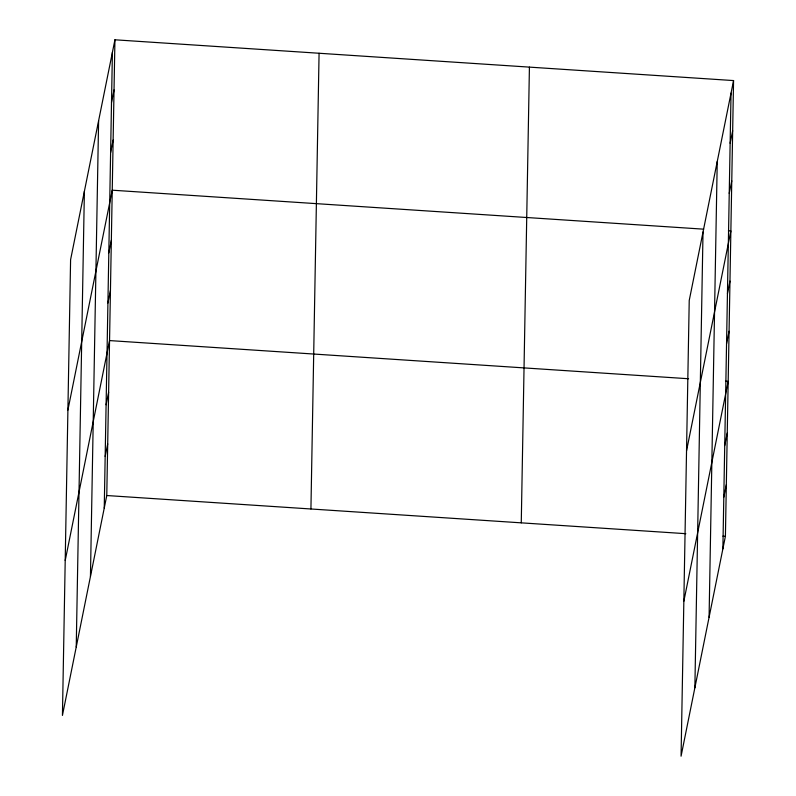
<?xml version="1.0" encoding="UTF-8"?>
<svg xmlns="http://www.w3.org/2000/svg" width="796" height="796" viewBox="0 0 796 796"><rect width="100%" height="100%" fill="white"/><g stroke="black" fill="none" stroke-linecap="round" stroke-linejoin="round"><path stroke-width="1.19" d="M76.237 646.999L84.386 191.279M90.446 576.503L98.604 120.773M104.246 508.087L112.405 52.357M114.932 39.8L70.595 259.695L62.436 715.425L106.773 495.53L114.932 39.8L733.564 80.575L725.405 536.305L681.068 756.2L689.227 300.47L733.564 80.575M310.928 508.982L319.077 53.252M521.261 522.843L529.42 67.123M694.868 687.774L703.017 232.044M709.077 617.278L717.236 161.548M722.877 548.852L731.036 93.122M111.5 102.485L114.037 89.928M110.604 152.613L113.141 140.056M67.899 410.089L112.236 190.194L703.654 229.168M108.813 252.869L111.341 240.322M107.918 303.007L110.445 290.45M65.212 560.483L109.549 340.579L688.59 378.747M106.097 404.786L108.624 392.229M105.172 456.436L107.699 443.879M730.131 143.26L732.668 130.703M729.236 193.388L731.773 180.831M686.53 450.864L730.877 230.959L728.4 230.8M727.445 293.644L729.972 281.097M726.549 343.782L729.076 331.226M683.844 601.249L728.181 381.354L725.703 381.194M724.728 445.561L727.255 433.004M723.803 497.202L726.33 484.655M106.773 495.53L685.814 533.688M722.937 536.136L725.405 536.305"/></g></svg>
